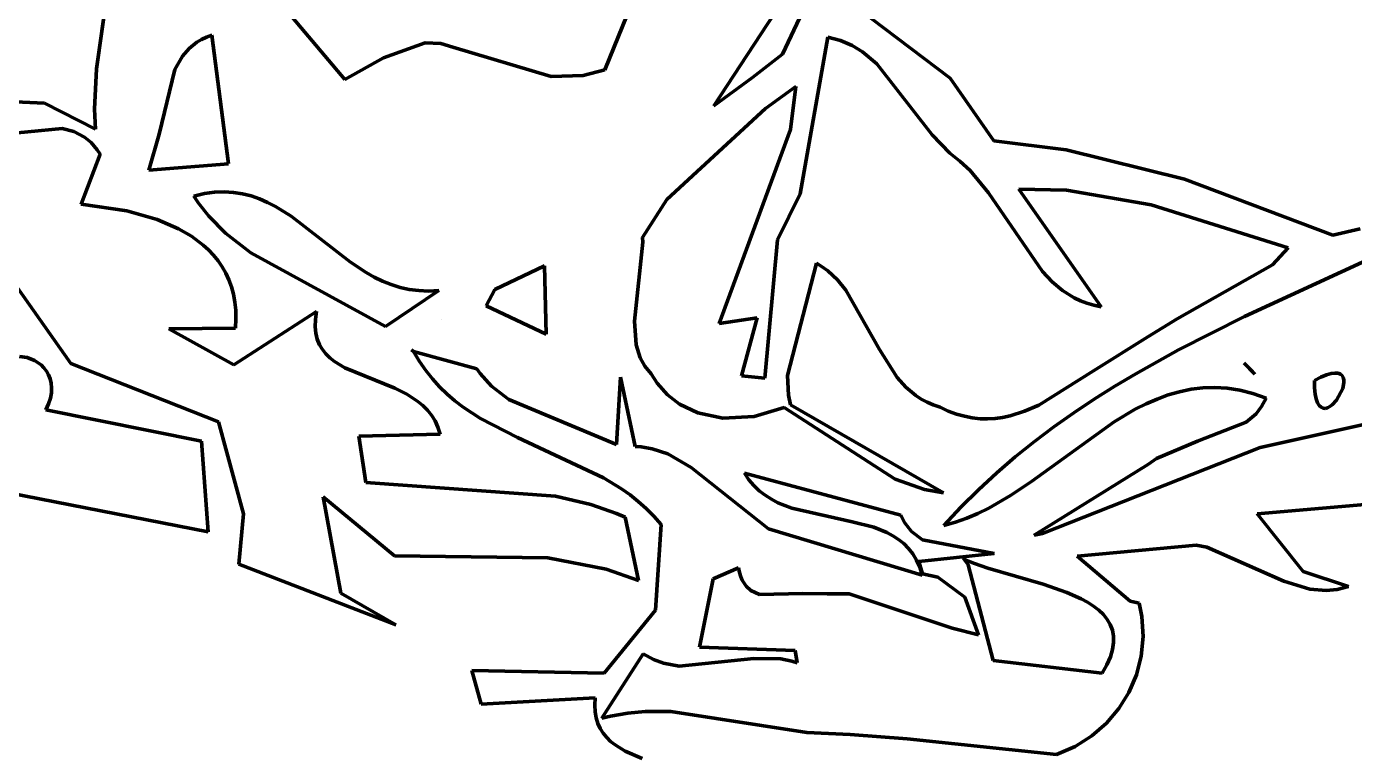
# Model space of a CAD drawing. Header units: millimetres. Extents: x 0 to 4.76, y 0 to 6.67.
# Drawn here: x 2.663 to 3.473, y 4.993 to 5.438 of the extents above; entities that cross this region are included whole.
import ezdxf

# ---------------------------------------------------------------- set-up
doc = ezdxf.new("R2010")
doc.units = ezdxf.units.MM
doc.layers.add('color#010101ff', color=7, linetype='CONTINUOUS', lineweight=100)
doc.layers.add('color#fefefeff', color=7, linetype='CONTINUOUS', lineweight=100)

msp = doc.modelspace()

# ---------------------------------------------------------------- linework, layer by layer
at = {"layer": 'color#010101ff'}
for p, q in [((2.7575, 5.5244), (2.85763, 5.40559)), ((2.70611, 5.4121), (2.71922, 5.50413)), ((3.01623, 5.4115), (3.03583, 5.45995)), ((3.13365, 5.46755), (3.08264, 5.38947)), ((3.12445, 5.42112), (3.14609, 5.46685)), ((3.17839, 5.44311), (3.22681, 5.40639)), ((2.76736, 5.4284), (2.76251, 5.42448)), ((2.77015, 5.43005), (2.76736, 5.4284)), ((2.7732, 5.43148), (2.77015, 5.43005)), ((2.77653, 5.43268), (2.7732, 5.43148)), ((2.78666, 5.35427), (2.77653, 5.43268)), ((2.88123, 5.41887), (2.90652, 5.42806)), ((2.90652, 5.42806), (2.91609, 5.42763)), ((2.91609, 5.42763), (2.92338, 5.42532)), ((3.1521, 5.43137), (3.13527, 5.3358)), ((3.15611, 5.4305), (3.1521, 5.43137)), ((3.15992, 5.42937), (3.15611, 5.4305)), ((3.16698, 5.42636), (3.15992, 5.42937)), ((2.75853, 5.41984), (2.75393, 5.41173)), ((2.76251, 5.42448), (2.75853, 5.41984)), ((2.92338, 5.42532), (2.98343, 5.40751)), ((3.10625, 5.40675), (3.12445, 5.42112)), ((3.1734, 5.42247), (3.16698, 5.42636)), ((3.18203, 5.41527), (3.1734, 5.42247)), ((2.70488, 5.38756), (2.70611, 5.4121)), ((2.75393, 5.41173), (2.7443, 5.37222)), ((2.85763, 5.40559), (2.88123, 5.41887)), ((3.00304, 5.40813), (3.01623, 5.4115)), ((3.21577, 5.37197), (3.18203, 5.41527)), ((2.98343, 5.40751), (3.00304, 5.40813)), ((3.08264, 5.38947), (3.10625, 5.40675)), ((3.22681, 5.40639), (3.25338, 5.36814)), ((3.13269, 5.40133), (3.11419, 5.3879)), ((3.12941, 5.37508), (3.13269, 5.40133)), ((2.63087, 5.3933), (2.67443, 5.39116)), ((2.67443, 5.39116), (2.70546, 5.37526)), ((2.70546, 5.37526), (2.70488, 5.38756)), ((3.11419, 5.3879), (3.05398, 5.33249)), ((2.68515, 5.3758), (2.63829, 5.37121)), ((2.69227, 5.37399), (2.68515, 5.3758)), ((2.69885, 5.37051), (2.69227, 5.37399)), ((2.70288, 5.3671), (2.69885, 5.37051)), ((2.7443, 5.37222), (2.7379, 5.35028)), ((3.08595, 5.25685), (3.12941, 5.37508)), ((3.22656, 5.36068), (3.21577, 5.37197)), ((2.70658, 5.36268), (2.70288, 5.3671)), ((2.70829, 5.36006), (2.70658, 5.36268)), ((3.25338, 5.36814), (3.29766, 5.36281)), ((3.29766, 5.36281), (3.3697, 5.34475)), ((2.69665, 5.32955), (2.70829, 5.36006)), ((3.23264, 5.35586), (3.22656, 5.36068)), ((3.23899, 5.35005), (3.23264, 5.35586)), ((2.7379, 5.35028), (2.78666, 5.35427)), ((3.25024, 5.33654), (3.23899, 5.35005)), ((3.29786, 5.33818), (3.26875, 5.33875)), ((3.26875, 5.33875), (3.31887, 5.26701)), ((3.34938, 5.3291), (3.29786, 5.33818)), ((3.3697, 5.34475), (3.46024, 5.31069)), ((2.77191, 5.33602), (2.76552, 5.33448)), ((2.76552, 5.33448), (2.76837, 5.33023)), ((2.76837, 5.33023), (2.77454, 5.32235)), ((2.77804, 5.33689), (2.77191, 5.33602)), ((2.78394, 5.33714), (2.77804, 5.33689)), ((2.78961, 5.33681), (2.78394, 5.33714)), ((2.79508, 5.33595), (2.78961, 5.33681)), ((2.80037, 5.3346), (2.79508, 5.33595)), ((2.8055, 5.33281), (2.80037, 5.3346)), ((2.81048, 5.33063), (2.8055, 5.33281)), ((2.81534, 5.32811), (2.81048, 5.33063)), ((3.05398, 5.33249), (3.03907, 5.30931)), ((3.13527, 5.3358), (3.12155, 5.30784)), ((3.28312, 5.28846), (3.25024, 5.33654)), ((3.55671, 5.33049), (3.40634, 5.26111)), ((2.72465, 5.32554), (2.69665, 5.32955)), ((2.74312, 5.32024), (2.72465, 5.32554)), ((2.77454, 5.32235), (2.78486, 5.31187)), ((2.82474, 5.32221), (2.81534, 5.32811)), ((2.8611, 5.29416), (2.82474, 5.32221)), ((3.43303, 5.30293), (3.34938, 5.3291)), ((2.75605, 5.31461), (2.74312, 5.32024)), ((2.76396, 5.31), (2.75605, 5.31461)), ((3.46024, 5.31069), (3.47702, 5.31454)), ((2.77114, 5.30463), (2.76396, 5.31)), ((2.78486, 5.31187), (2.80025, 5.29998)), ((3.03929, 5.30647), (3.03424, 5.25824)), ((3.03907, 5.30931), (3.03929, 5.30647)), ((3.12155, 5.30784), (3.11374, 5.22344)), ((2.77441, 5.30165), (2.77114, 5.30463)), ((2.77745, 5.29846), (2.77441, 5.30165)), ((2.78023, 5.29506), (2.77745, 5.29846)), ((2.80025, 5.29998), (2.88237, 5.25506)), ((3.42351, 5.29256), (3.43303, 5.30293)), ((2.78274, 5.29145), (2.78023, 5.29506)), ((2.78495, 5.28761), (2.78274, 5.29145)), ((2.87062, 5.2879), (2.8611, 5.29416)), ((2.97938, 5.29199), (2.94897, 5.27754)), ((2.9803, 5.2503), (2.97938, 5.29199)), ((3.12764, 5.22516), (3.14526, 5.29369)), ((3.14526, 5.29369), (3.14881, 5.29146)), ((3.14881, 5.29146), (3.15211, 5.28899)), ((3.36536, 5.25964), (3.42351, 5.29256)), ((2.65514, 5.2826), (2.69039, 5.2324)), ((2.78686, 5.28355), (2.78495, 5.28761)), ((2.78845, 5.27925), (2.78686, 5.28355)), ((2.87554, 5.28513), (2.87062, 5.2879)), ((2.88061, 5.28267), (2.87554, 5.28513)), ((2.88583, 5.28057), (2.88061, 5.28267)), ((3.15211, 5.28899), (3.15807, 5.28344)), ((3.15807, 5.28344), (3.16328, 5.27718)), ((3.28899, 5.28232), (3.28312, 5.28846)), ((3.29539, 5.27695), (3.28899, 5.28232)), ((2.78968, 5.27471), (2.78845, 5.27925)), ((2.79056, 5.26993), (2.78968, 5.27471)), ((2.88237, 5.25506), (2.91492, 5.27701)), ((2.89122, 5.27887), (2.88583, 5.28057)), ((2.89681, 5.27762), (2.89122, 5.27887)), ((2.90261, 5.27686), (2.89681, 5.27762)), ((2.90864, 5.27664), (2.90261, 5.27686)), ((2.91492, 5.27701), (2.90864, 5.27664)), ((2.94897, 5.27754), (2.94378, 5.26754)), ((3.16328, 5.27718), (3.18371, 5.24094)), ((3.30243, 5.27251), (3.29539, 5.27695)), ((2.79106, 5.26489), (2.79056, 5.26993)), ((2.94378, 5.26754), (2.9803, 5.2503)), ((3.30623, 5.27068), (3.30243, 5.27251)), ((3.31022, 5.26914), (3.30623, 5.27068)), ((3.31443, 5.26791), (3.31022, 5.26914)), ((3.31887, 5.26701), (3.31443, 5.26791)), ((2.84028, 5.26424), (2.78975, 5.23162)), ((2.79084, 5.25404), (2.79116, 5.2596)), ((2.79116, 5.2596), (2.79106, 5.26489)), ((2.83949, 5.25489), (2.8396, 5.25934)), ((2.8396, 5.25934), (2.84028, 5.26424)), ((2.91645, 5.25904), (2.91645, 5.25904)), ((3.03424, 5.25824), (3.03519, 5.24386)), ((3.10911, 5.26035), (3.08595, 5.25685)), ((3.09944, 5.22483), (3.10911, 5.26035)), ((3.34734, 5.24873), (3.36536, 5.25964)), ((3.40634, 5.26111), (3.36619, 5.24079)), ((2.7503, 5.25354), (2.79084, 5.25404)), ((2.78975, 5.23162), (2.7503, 5.25354)), ((2.83989, 5.25086), (2.83949, 5.25489)), ((2.84078, 5.24721), (2.83989, 5.25086)), ((2.84212, 5.24391), (2.84078, 5.24721)), ((2.84387, 5.24094), (2.84212, 5.24391)), ((2.84601, 5.23826), (2.84387, 5.24094)), ((3.03519, 5.24386), (3.03779, 5.23583)), ((3.18371, 5.24094), (3.19457, 5.22386)), ((3.31433, 5.22804), (3.34734, 5.24873)), ((2.66369, 5.23608), (2.65902, 5.23676)), ((2.6682, 5.23434), (2.66369, 5.23608)), ((2.67225, 5.23157), (2.6682, 5.23434)), ((2.84848, 5.23584), (2.84601, 5.23826)), ((2.85126, 5.23365), (2.84848, 5.23584)), ((2.8576, 5.22982), (2.85126, 5.23365)), ((2.89955, 5.23976), (2.89831, 5.2408)), ((2.89831, 5.2408), (2.89955, 5.23976)), ((2.93801, 5.22925), (2.89955, 5.23976)), ((2.89955, 5.23976), (2.90307, 5.23375)), ((2.90307, 5.23375), (2.90689, 5.22819)), ((3.03779, 5.23583), (3.04063, 5.23079)), ((3.36619, 5.24079), (3.34009, 5.22622)), ((2.67401, 5.22982), (2.67225, 5.23157)), ((2.67554, 5.22783), (2.67401, 5.22982)), ((2.67681, 5.22561), (2.67554, 5.22783)), ((2.67779, 5.22317), (2.67681, 5.22561)), ((2.69039, 5.2324), (2.78046, 5.19681)), ((2.88797, 5.21736), (2.8576, 5.22982)), ((2.90689, 5.22819), (2.91099, 5.22302)), ((2.94009, 5.22635), (2.93801, 5.22925)), ((2.947, 5.21867), (2.94009, 5.22635)), ((3.04063, 5.23079), (3.04449, 5.22606)), ((3.04449, 5.22606), (3.048, 5.22044)), ((3.11374, 5.22344), (3.09944, 5.22483)), ((3.12821, 5.2132), (3.12764, 5.22516)), ((3.28084, 5.20707), (3.31433, 5.22804)), ((3.34009, 5.22622), (3.32729, 5.21856)), ((3.40621, 5.23264), (3.41261, 5.22598)), ((3.40997, 5.22872), (3.40621, 5.23264)), ((3.41261, 5.22598), (3.40997, 5.22872)), ((3.45295, 5.22406), (3.45632, 5.22545)), ((3.45632, 5.22545), (3.45918, 5.22629)), ((3.45918, 5.22629), (3.46153, 5.22662)), ((3.46153, 5.22662), (3.46343, 5.22649)), ((3.46343, 5.22649), (3.46489, 5.22597)), ((3.46489, 5.22597), (3.46596, 5.22509)), ((3.46596, 5.22509), (3.46665, 5.22391)), ((2.67842, 5.22051), (2.67779, 5.22317)), ((2.67868, 5.21764), (2.67842, 5.22051)), ((2.67853, 5.21457), (2.67868, 5.21764)), ((2.89538, 5.2137), (2.88797, 5.21736)), ((2.91099, 5.22302), (2.91535, 5.21824)), ((2.91535, 5.21824), (2.91995, 5.21381)), ((2.95756, 5.21048), (2.947, 5.21867)), ((3.02565, 5.2242), (3.02326, 5.18297)), ((3.03465, 5.18186), (3.02565, 5.2242)), ((3.048, 5.22044), (3.05432, 5.2133)), ((3.19457, 5.22386), (3.19981, 5.21801)), ((3.19981, 5.21801), (3.2058, 5.21294)), ((3.32729, 5.21856), (3.31469, 5.21062)), ((3.36671, 5.21525), (3.37376, 5.21671)), ((3.37376, 5.21671), (3.38095, 5.21758)), ((3.38095, 5.21758), (3.38831, 5.2178)), ((3.38831, 5.2178), (3.39585, 5.21734)), ((3.39585, 5.21734), (3.40357, 5.21614)), ((3.41601, 5.18131), (3.61238, 5.22458)), ((3.44903, 5.22206), (3.45295, 5.22406)), ((3.44914, 5.21753), (3.44903, 5.22206)), ((3.44951, 5.2138), (3.44914, 5.21753)), ((3.46631, 5.21727), (3.46245, 5.20999)), ((3.46704, 5.22088), (3.46631, 5.21727)), ((3.46665, 5.22391), (3.467, 5.22249)), ((3.467, 5.22249), (3.46704, 5.22088)), ((2.67684, 5.20784), (2.67793, 5.2113)), ((2.67793, 5.2113), (2.67853, 5.21457)), ((2.90215, 5.20932), (2.89538, 5.2137)), ((2.90519, 5.20678), (2.90215, 5.20932)), ((2.91995, 5.21381), (2.92476, 5.20969)), ((2.92476, 5.20969), (2.92977, 5.20586)), ((3.02326, 5.18297), (2.95756, 5.21048)), ((3.05432, 5.2133), (3.06173, 5.20765)), ((3.12948, 5.20723), (3.12821, 5.2132)), ((3.2058, 5.21294), (3.20913, 5.21076)), ((3.20913, 5.21076), (3.2127, 5.20883)), ((3.2127, 5.20883), (3.21654, 5.20718)), ((3.31469, 5.21062), (3.3023, 5.20236)), ((3.34634, 5.20783), (3.35301, 5.21076)), ((3.35301, 5.21076), (3.3598, 5.21325)), ((3.3598, 5.21325), (3.36671, 5.21525)), ((3.40357, 5.21614), (3.4115, 5.21415)), ((3.4115, 5.21415), (3.41965, 5.21132)), ((3.41965, 5.21132), (3.4168, 5.20616)), ((3.45012, 5.2108), (3.44951, 5.2138)), ((3.45094, 5.20849), (3.45012, 5.2108)), ((3.45192, 5.20681), (3.45094, 5.20849)), ((3.46245, 5.20999), (3.4598, 5.20716)), ((2.67523, 5.2042), (2.67684, 5.20784)), ((2.7702, 5.18505), (2.67523, 5.2042)), ((2.90797, 5.20396), (2.90519, 5.20678)), ((2.91044, 5.20084), (2.90797, 5.20396)), ((2.91257, 5.19739), (2.91044, 5.20084)), ((2.92977, 5.20586), (2.94032, 5.19895)), ((3.06173, 5.20765), (3.0729, 5.20236)), ((3.0729, 5.20236), (3.08824, 5.19918)), ((3.10733, 5.20005), (3.12551, 5.20565)), ((3.12551, 5.20565), (3.19324, 5.16197)), ((3.22276, 5.15358), (3.12948, 5.20723)), ((3.21654, 5.20718), (3.22066, 5.20582)), ((3.22066, 5.20582), (3.22568, 5.20346)), ((3.22568, 5.20346), (3.23063, 5.2016)), ((3.23063, 5.2016), (3.2355, 5.20023)), ((3.25884, 5.19959), (3.26333, 5.20054)), ((3.26333, 5.20054), (3.27217, 5.20331)), ((3.27217, 5.20331), (3.28084, 5.20707)), ((3.3023, 5.20236), (3.29014, 5.19376)), ((3.32684, 5.19687), (3.33976, 5.2045)), ((3.33976, 5.2045), (3.34634, 5.20783)), ((3.41341, 5.20183), (3.40748, 5.19666)), ((3.4168, 5.20616), (3.41341, 5.20183)), ((3.45305, 5.20572), (3.45192, 5.20681)), ((3.4543, 5.20515), (3.45305, 5.20572)), ((3.45563, 5.20506), (3.4543, 5.20515)), ((3.45701, 5.2054), (3.45563, 5.20506)), ((3.45841, 5.20612), (3.45701, 5.2054)), ((3.4598, 5.20716), (3.45841, 5.20612)), ((2.78046, 5.19681), (2.79565, 5.14074)), ((2.91432, 5.19356), (2.91257, 5.19739)), ((2.91566, 5.18933), (2.91432, 5.19356)), ((2.94032, 5.19895), (2.96292, 5.18728)), ((3.08824, 5.19918), (3.10733, 5.20005)), ((3.2355, 5.20023), (3.2403, 5.1993)), ((3.2403, 5.1993), (3.24503, 5.19879)), ((3.24503, 5.19879), (3.24969, 5.19869)), ((3.24969, 5.19869), (3.2543, 5.19897)), ((3.2543, 5.19897), (3.25884, 5.19959)), ((3.27643, 5.16047), (3.32684, 5.19687)), ((3.29014, 5.19376), (3.27822, 5.1848)), ((3.40748, 5.19666), (3.37763, 5.18514)), ((2.77418, 5.12975), (2.7702, 5.18505)), ((2.86603, 5.18815), (2.91566, 5.18933)), ((2.87035, 5.15992), (2.86603, 5.18815)), ((2.96292, 5.18728), (3.01542, 5.16279)), ((3.27822, 5.1848), (3.26657, 5.17545)), ((3.37763, 5.18514), (3.35272, 5.1746)), ((3.03825, 5.18159), (3.03465, 5.18186)), ((3.0451, 5.18041), (3.03825, 5.18159)), ((3.05459, 5.17726), (3.0451, 5.18041)), ((3.06881, 5.16911), (3.05459, 5.17726)), ((3.2831, 5.12868), (3.41601, 5.18131)), ((3.11605, 5.13164), (3.06881, 5.16911)), ((3.26657, 5.17545), (3.2552, 5.16569)), ((3.34771, 5.17113), (3.27803, 5.12774)), ((3.35272, 5.1746), (3.34771, 5.17113)), ((2.60093, 5.16379), (2.77418, 5.12975)), ((2.98607, 5.15155), (2.87035, 5.15992)), ((3.01542, 5.16279), (3.02631, 5.15604)), ((3.19664, 5.13989), (3.10128, 5.16555)), ((3.10128, 5.16555), (3.10403, 5.16153)), ((3.10403, 5.16153), (3.10709, 5.15797)), ((3.19324, 5.16197), (3.21117, 5.15556)), ((3.2552, 5.16569), (3.24414, 5.15549)), ((3.26361, 5.15188), (3.27643, 5.16047)), ((3.02631, 5.15604), (3.03154, 5.15231)), ((3.03154, 5.15231), (3.03658, 5.1483)), ((3.10709, 5.15797), (3.11041, 5.15483)), ((3.11041, 5.15483), (3.11399, 5.15207)), ((3.11399, 5.15207), (3.11779, 5.14967)), ((3.21117, 5.15556), (3.22276, 5.15358)), ((3.24414, 5.15549), (3.23338, 5.14482)), ((3.2505, 5.14429), (3.26361, 5.15188)), ((2.85519, 5.09239), (2.84429, 5.15111)), ((2.84429, 5.15111), (2.88795, 5.11519)), ((3.00756, 5.14655), (2.98607, 5.15155)), ((3.02337, 5.14096), (3.00756, 5.14655)), ((3.03658, 5.1483), (3.04143, 5.14398)), ((3.04143, 5.14398), (3.04607, 5.13932)), ((3.11779, 5.14967), (3.12179, 5.14757)), ((3.12179, 5.14757), (3.13028, 5.14418)), ((3.13028, 5.14418), (3.16706, 5.13599)), ((3.23338, 5.14482), (3.22297, 5.13366)), ((3.2438, 5.14099), (3.2505, 5.14429)), ((3.51131, 5.14928), (3.41412, 5.14085)), ((2.79565, 5.14074), (2.79282, 5.1101)), ((3.02858, 5.13869), (3.02337, 5.14096)), ((3.03675, 5.10008), (3.02858, 5.13869)), ((3.04607, 5.13932), (3.05047, 5.1343)), ((3.16706, 5.13599), (3.18019, 5.13256)), ((3.19896, 5.13541), (3.19664, 5.13989)), ((3.22297, 5.13366), (3.23005, 5.13563)), ((3.23005, 5.13563), (3.23699, 5.13809)), ((3.23699, 5.13809), (3.2438, 5.14099)), ((3.41412, 5.14085), (3.4421, 5.10555)), ((3.05047, 5.1343), (3.04701, 5.08198)), ((3.20977, 5.10347), (3.11605, 5.13164)), ((3.18019, 5.13256), (3.1882, 5.1294)), ((3.1882, 5.1294), (3.1919, 5.12745)), ((3.2032, 5.13003), (3.19896, 5.13541)), ((3.21002, 5.12495), (3.2032, 5.13003)), ((3.27803, 5.12774), (3.2831, 5.12868)), ((3.1919, 5.12745), (3.19536, 5.12519)), ((3.19536, 5.12519), (3.19856, 5.12261)), ((3.19856, 5.12261), (3.20148, 5.11966)), ((3.20148, 5.11966), (3.20408, 5.11631)), ((3.25359, 5.11665), (3.21002, 5.12495)), ((3.37679, 5.12162), (3.30428, 5.11498)), ((3.38343, 5.12043), (3.37679, 5.12162)), ((3.43041, 5.09979), (3.38343, 5.12043)), ((2.88795, 5.11519), (2.98137, 5.11395)), ((2.98137, 5.11395), (3.0169, 5.10709)), ((3.20408, 5.11631), (3.20635, 5.11252)), ((3.20635, 5.11252), (3.20826, 5.10825)), ((3.20762, 5.11161), (3.25359, 5.11665)), ((3.21004, 5.1041), (3.20762, 5.11161)), ((3.23489, 5.11351), (3.23774, 5.10962)), ((3.23808, 5.11192), (3.23489, 5.11351)), ((3.24164, 5.11041), (3.23808, 5.11192)), ((3.30428, 5.11498), (3.33659, 5.08757)), ((2.79282, 5.1101), (2.88872, 5.07309)), ((3.0169, 5.10709), (3.03675, 5.10008)), ((3.08218, 5.10121), (3.09762, 5.10776)), ((3.09762, 5.10776), (3.09824, 5.10494)), ((3.09824, 5.10494), (3.09903, 5.10244)), ((3.20826, 5.10825), (3.20977, 5.10347)), ((3.21929, 5.10217), (3.21004, 5.1041)), ((3.23774, 5.10962), (3.25311, 5.05133)), ((3.24974, 5.10756), (3.24164, 5.11041)), ((3.28353, 5.09785), (3.24974, 5.10756)), ((3.4421, 5.10555), (3.46985, 5.09642)), ((3.07383, 5.05949), (3.08218, 5.10121)), ((3.09903, 5.10244), (3.09998, 5.10024)), ((3.09998, 5.10024), (3.10234, 5.09664)), ((3.10234, 5.09664), (3.10524, 5.09403)), ((3.23574, 5.08996), (3.21929, 5.10217)), ((3.29794, 5.09289), (3.28353, 5.09785)), ((3.44624, 5.09488), (3.43041, 5.09979)), ((3.46985, 5.09642), (3.46287, 5.09468)), ((2.88872, 5.07309), (2.85519, 5.09239)), ((3.10524, 5.09403), (3.11046, 5.09166)), ((3.11046, 5.09166), (3.13685, 5.09226)), ((3.13685, 5.09226), (3.15179, 5.09195)), ((3.15179, 5.09195), (3.16521, 5.09191)), ((3.16521, 5.09191), (3.228, 5.07107)), ((3.24411, 5.06704), (3.23574, 5.08996)), ((3.30665, 5.08901), (3.29794, 5.09289)), ((3.31059, 5.08685), (3.30665, 5.08901)), ((3.33659, 5.08757), (3.34213, 5.08636)), ((3.45609, 5.09405), (3.44624, 5.09488)), ((3.46287, 5.09468), (3.45609, 5.09405)), ((3.04701, 5.08198), (3.01566, 5.04365)), ((3.31421, 5.08453), (3.31059, 5.08685)), ((3.31745, 5.08202), (3.31421, 5.08453)), ((3.32027, 5.07932), (3.31745, 5.08202)), ((3.32263, 5.0764), (3.32027, 5.07932)), ((3.34213, 5.08636), (3.34374, 5.07812)), ((3.228, 5.07107), (3.24411, 5.06704)), ((3.32448, 5.07326), (3.32263, 5.0764)), ((3.32578, 5.06987), (3.32448, 5.07326)), ((3.34374, 5.07812), (3.3445, 5.06592)), ((3.32649, 5.06622), (3.32578, 5.06987)), ((3.32655, 5.0623), (3.32649, 5.06622)), ((3.3445, 5.06592), (3.34338, 5.05404)), ((3.01431, 5.01607), (3.0396, 5.05545)), ((3.0396, 5.05545), (3.04576, 5.05199)), ((3.13219, 5.05749), (3.07383, 5.05949)), ((3.13346, 5.04999), (3.13219, 5.05749)), ((3.32458, 5.05357), (3.32593, 5.05809)), ((3.32593, 5.05809), (3.32655, 5.0623)), ((3.04576, 5.05199), (3.052, 5.04965)), ((3.052, 5.04965), (3.06147, 5.0479)), ((3.06147, 5.0479), (3.10702, 5.05249)), ((3.10702, 5.05249), (3.12355, 5.05231)), ((3.12355, 5.05231), (3.13016, 5.05099)), ((3.13016, 5.05099), (3.13346, 5.04999)), ((3.25311, 5.05133), (3.31951, 5.04357)), ((3.31951, 5.04357), (3.32245, 5.04874)), ((3.32245, 5.04874), (3.32458, 5.05357)), ((3.34338, 5.05404), (3.34048, 5.04265)), ((3.01566, 5.04365), (2.93505, 5.0452)), ((2.93505, 5.0452), (2.94075, 5.02465)), ((3.34048, 5.04265), (3.3359, 5.03192)), ((3.3359, 5.03192), (3.32976, 5.02203)), ((2.94075, 5.02465), (3.01028, 5.02853)), ((3.01028, 5.02853), (3.01005, 5.02412)), ((3.01005, 5.02412), (3.01027, 5.02006)), ((3.01027, 5.02006), (3.01093, 5.01633)), ((3.01093, 5.01633), (3.01198, 5.01292)), ((3.01962, 5.0174), (3.01431, 5.01607)), ((3.03019, 5.01929), (3.01962, 5.0174)), ((3.0407, 5.02023), (3.03019, 5.01929)), ((3.05637, 5.02018), (3.0407, 5.02023)), ((3.13949, 5.00748), (3.05637, 5.02018)), ((3.32976, 5.02203), (3.32217, 5.01313)), ((3.01198, 5.01292), (3.01341, 5.00981)), ((3.01341, 5.00981), (3.01519, 5.00696)), ((3.01519, 5.00696), (3.0173, 5.00437)), ((3.16583, 5.00611), (3.13949, 5.00748)), ((3.20067, 5.0035), (3.16583, 5.00611)), ((3.32217, 5.01313), (3.31321, 5.00539)), ((3.0173, 5.00437), (3.0197, 5.00201)), ((3.0197, 5.00201), (3.02238, 4.99987)), ((3.02238, 4.99987), (3.02847, 4.99613)), ((3.29168, 4.99407), (3.20067, 5.0035)), ((3.30301, 4.99898), (3.29168, 4.99407)), ((3.31321, 5.00539), (3.30301, 4.99898)), ((3.02847, 4.99613), (3.03901, 4.99161))]:
    msp.add_line(p, q, dxfattribs=at)
at = {"layer": 'color#fefefeff'}
for p, q in [((2.85763, 5.40559), (2.7575, 5.5244)), ((2.71922, 5.50413), (2.70611, 5.4121)), ((3.03583, 5.45995), (3.01623, 5.4115)), ((3.08264, 5.38947), (3.13365, 5.46755)), ((3.14609, 5.46685), (3.12445, 5.42112)), ((3.22681, 5.40639), (3.17839, 5.44311)), ((2.76251, 5.42448), (2.76736, 5.4284)), ((2.76736, 5.4284), (2.77015, 5.43005)), ((2.77015, 5.43005), (2.7732, 5.43148)), ((2.7732, 5.43148), (2.77653, 5.43268)), ((2.77653, 5.43268), (2.78666, 5.35427)), ((2.90652, 5.42806), (2.88123, 5.41887)), ((2.91609, 5.42763), (2.90652, 5.42806)), ((2.92338, 5.42532), (2.91609, 5.42763)), ((3.13527, 5.3358), (3.1521, 5.43137)), ((3.1521, 5.43137), (3.15611, 5.4305)), ((3.15611, 5.4305), (3.15992, 5.42937)), ((3.15992, 5.42937), (3.16698, 5.42636)), ((2.75393, 5.41173), (2.75853, 5.41984)), ((2.75853, 5.41984), (2.76251, 5.42448)), ((2.98343, 5.40751), (2.92338, 5.42532)), ((3.12445, 5.42112), (3.10625, 5.40675)), ((3.16698, 5.42636), (3.1734, 5.42247)), ((3.1734, 5.42247), (3.18203, 5.41527)), ((2.70611, 5.4121), (2.70488, 5.38756)), ((2.7443, 5.37222), (2.75393, 5.41173)), ((2.88123, 5.41887), (2.85763, 5.40559)), ((3.01623, 5.4115), (3.00304, 5.40813)), ((3.18203, 5.41527), (3.21577, 5.37197)), ((3.00304, 5.40813), (2.98343, 5.40751)), ((3.10625, 5.40675), (3.08264, 5.38947)), ((3.25338, 5.36814), (3.22681, 5.40639)), ((3.11419, 5.3879), (3.13269, 5.40133)), ((3.13269, 5.40133), (3.12941, 5.37508)), ((2.67443, 5.39116), (2.63087, 5.3933)), ((2.70546, 5.37526), (2.67443, 5.39116)), ((2.70488, 5.38756), (2.70546, 5.37526)), ((3.05398, 5.33249), (3.11419, 5.3879)), ((2.63829, 5.37121), (2.68515, 5.3758)), ((2.68515, 5.3758), (2.69227, 5.37399)), ((2.69227, 5.37399), (2.69885, 5.37051)), ((2.69885, 5.37051), (2.70288, 5.3671)), ((2.7379, 5.35028), (2.7443, 5.37222)), ((3.12941, 5.37508), (3.08595, 5.25685)), ((3.21577, 5.37197), (3.22656, 5.36068)), ((2.70288, 5.3671), (2.70658, 5.36268)), ((2.70658, 5.36268), (2.70829, 5.36006)), ((3.29766, 5.36281), (3.25338, 5.36814)), ((3.3697, 5.34475), (3.29766, 5.36281)), ((2.70829, 5.36006), (2.69665, 5.32955)), ((3.22656, 5.36068), (3.23264, 5.35586)), ((3.23264, 5.35586), (3.23899, 5.35005)), ((2.78666, 5.35427), (2.7379, 5.35028)), ((3.23899, 5.35005), (3.25024, 5.33654)), ((3.31887, 5.26701), (3.26875, 5.33875)), ((3.26875, 5.33875), (3.29786, 5.33818)), ((3.29786, 5.33818), (3.34938, 5.3291)), ((3.46024, 5.31069), (3.3697, 5.34475)), ((2.76552, 5.33448), (2.77191, 5.33602)), ((2.76837, 5.33023), (2.76552, 5.33448)), ((2.77454, 5.32235), (2.76837, 5.33023)), ((2.77191, 5.33602), (2.77804, 5.33689)), ((2.77804, 5.33689), (2.78394, 5.33714)), ((2.78394, 5.33714), (2.78961, 5.33681)), ((2.78961, 5.33681), (2.79508, 5.33595)), ((2.79508, 5.33595), (2.80037, 5.3346)), ((2.80037, 5.3346), (2.8055, 5.33281)), ((2.8055, 5.33281), (2.81048, 5.33063)), ((2.81048, 5.33063), (2.81534, 5.32811)), ((3.03907, 5.30931), (3.05398, 5.33249)), ((3.12155, 5.30784), (3.13527, 5.3358)), ((3.25024, 5.33654), (3.28312, 5.28846)), ((3.40634, 5.26111), (3.55671, 5.33049)), ((2.69665, 5.32955), (2.72465, 5.32554)), ((2.72465, 5.32554), (2.74312, 5.32024)), ((2.78486, 5.31187), (2.77454, 5.32235)), ((2.81534, 5.32811), (2.82474, 5.32221)), ((2.82474, 5.32221), (2.8611, 5.29416)), ((3.34938, 5.3291), (3.43303, 5.30293)), ((2.74312, 5.32024), (2.75605, 5.31461)), ((2.75605, 5.31461), (2.76396, 5.31)), ((3.47702, 5.31454), (3.46024, 5.31069)), ((2.76396, 5.31), (2.77114, 5.30463)), ((2.80025, 5.29998), (2.78486, 5.31187)), ((3.03424, 5.25824), (3.03929, 5.30647)), ((3.03929, 5.30647), (3.03907, 5.30931)), ((3.11374, 5.22344), (3.12155, 5.30784)), ((2.77114, 5.30463), (2.77441, 5.30165)), ((2.77441, 5.30165), (2.77745, 5.29846)), ((2.77745, 5.29846), (2.78023, 5.29506)), ((2.88237, 5.25506), (2.80025, 5.29998)), ((3.43303, 5.30293), (3.42351, 5.29256)), ((2.78023, 5.29506), (2.78274, 5.29145)), ((2.78274, 5.29145), (2.78495, 5.28761)), ((2.8611, 5.29416), (2.87062, 5.2879)), ((2.94897, 5.27754), (2.97938, 5.29199)), ((2.97938, 5.29199), (2.9803, 5.2503)), ((3.14526, 5.29369), (3.12764, 5.22516)), ((3.14881, 5.29146), (3.14526, 5.29369)), ((3.15211, 5.28899), (3.14881, 5.29146)), ((3.42351, 5.29256), (3.36536, 5.25964)), ((2.69039, 5.2324), (2.65514, 5.2826)), ((2.78495, 5.28761), (2.78686, 5.28355)), ((2.78686, 5.28355), (2.78845, 5.27925)), ((2.87062, 5.2879), (2.87554, 5.28513)), ((2.87554, 5.28513), (2.88061, 5.28267)), ((2.88061, 5.28267), (2.88583, 5.28057)), ((3.15807, 5.28344), (3.15211, 5.28899)), ((3.16328, 5.27718), (3.15807, 5.28344)), ((3.28312, 5.28846), (3.28899, 5.28232)), ((3.28899, 5.28232), (3.29539, 5.27695)), ((2.78845, 5.27925), (2.78968, 5.27471)), ((2.78968, 5.27471), (2.79056, 5.26993)), ((2.91492, 5.27701), (2.88237, 5.25506)), ((2.88583, 5.28057), (2.89122, 5.27887)), ((2.89122, 5.27887), (2.89681, 5.27762)), ((2.89681, 5.27762), (2.90261, 5.27686)), ((2.90261, 5.27686), (2.90864, 5.27664)), ((2.90864, 5.27664), (2.91492, 5.27701)), ((2.94378, 5.26754), (2.94897, 5.27754)), ((3.18371, 5.24094), (3.16328, 5.27718)), ((3.29539, 5.27695), (3.30243, 5.27251)), ((2.79056, 5.26993), (2.79106, 5.26489)), ((2.9803, 5.2503), (2.94378, 5.26754)), ((3.30243, 5.27251), (3.30623, 5.27068)), ((3.30623, 5.27068), (3.31022, 5.26914)), ((3.31022, 5.26914), (3.31443, 5.26791)), ((3.31443, 5.26791), (3.31887, 5.26701)), ((2.78975, 5.23162), (2.84028, 5.26424)), ((2.79116, 5.2596), (2.79084, 5.25404)), ((2.79106, 5.26489), (2.79116, 5.2596)), ((2.8396, 5.25934), (2.83949, 5.25489)), ((2.84028, 5.26424), (2.8396, 5.25934)), ((2.91645, 5.25904), (2.91645, 5.25904)), ((3.03519, 5.24386), (3.03424, 5.25824)), ((3.08595, 5.25685), (3.10911, 5.26035)), ((3.10911, 5.26035), (3.09944, 5.22483)), ((3.36536, 5.25964), (3.34734, 5.24873)), ((3.36619, 5.24079), (3.40634, 5.26111)), ((2.79084, 5.25404), (2.7503, 5.25354)), ((2.7503, 5.25354), (2.78975, 5.23162)), ((2.83949, 5.25489), (2.83989, 5.25086)), ((2.83989, 5.25086), (2.84078, 5.24721)), ((2.84078, 5.24721), (2.84212, 5.24391)), ((2.84212, 5.24391), (2.84387, 5.24094)), ((2.84387, 5.24094), (2.84601, 5.23826)), ((3.03779, 5.23583), (3.03519, 5.24386)), ((3.19457, 5.22386), (3.18371, 5.24094)), ((3.34734, 5.24873), (3.31433, 5.22804)), ((2.65902, 5.23676), (2.66369, 5.23608)), ((2.66369, 5.23608), (2.6682, 5.23434)), ((2.6682, 5.23434), (2.67225, 5.23157)), ((2.84601, 5.23826), (2.84848, 5.23584)), ((2.84848, 5.23584), (2.85126, 5.23365)), ((2.85126, 5.23365), (2.8576, 5.22982)), ((2.89955, 5.23976), (2.89831, 5.2408)), ((2.89831, 5.2408), (2.89955, 5.23976)), ((2.90307, 5.23375), (2.89955, 5.23976)), ((2.89955, 5.23976), (2.93801, 5.22925)), ((2.90689, 5.22819), (2.90307, 5.23375)), ((3.04063, 5.23079), (3.03779, 5.23583)), ((3.34009, 5.22622), (3.36619, 5.24079)), ((2.67225, 5.23157), (2.67401, 5.22982)), ((2.67401, 5.22982), (2.67554, 5.22783)), ((2.67554, 5.22783), (2.67681, 5.22561)), ((2.67681, 5.22561), (2.67779, 5.22317)), ((2.78046, 5.19681), (2.69039, 5.2324)), ((2.8576, 5.22982), (2.88797, 5.21736)), ((2.91099, 5.22302), (2.90689, 5.22819)), ((2.93801, 5.22925), (2.94009, 5.22635)), ((2.94009, 5.22635), (2.947, 5.21867)), ((3.04449, 5.22606), (3.04063, 5.23079)), ((3.048, 5.22044), (3.04449, 5.22606)), ((3.09944, 5.22483), (3.11374, 5.22344)), ((3.12764, 5.22516), (3.12821, 5.2132)), ((3.31433, 5.22804), (3.28084, 5.20707)), ((3.32729, 5.21856), (3.34009, 5.22622)), ((3.40621, 5.23264), (3.40997, 5.22872)), ((3.41261, 5.22598), (3.40621, 5.23264)), ((3.40997, 5.22872), (3.41261, 5.22598)), ((3.45632, 5.22545), (3.45295, 5.22406)), ((3.45918, 5.22629), (3.45632, 5.22545)), ((3.46153, 5.22662), (3.45918, 5.22629)), ((3.46343, 5.22649), (3.46153, 5.22662)), ((3.46489, 5.22597), (3.46343, 5.22649)), ((3.46596, 5.22509), (3.46489, 5.22597)), ((3.46665, 5.22391), (3.46596, 5.22509)), ((2.67779, 5.22317), (2.67842, 5.22051)), ((2.67842, 5.22051), (2.67868, 5.21764)), ((2.67868, 5.21764), (2.67853, 5.21457)), ((2.88797, 5.21736), (2.89538, 5.2137)), ((2.91535, 5.21824), (2.91099, 5.22302)), ((2.91995, 5.21381), (2.91535, 5.21824)), ((2.947, 5.21867), (2.95756, 5.21048)), ((3.02326, 5.18297), (3.02565, 5.2242)), ((3.02565, 5.2242), (3.03465, 5.18186)), ((3.05432, 5.2133), (3.048, 5.22044)), ((3.19981, 5.21801), (3.19457, 5.22386)), ((3.2058, 5.21294), (3.19981, 5.21801)), ((3.31469, 5.21062), (3.32729, 5.21856)), ((3.37376, 5.21671), (3.36671, 5.21525)), ((3.38095, 5.21758), (3.37376, 5.21671)), ((3.38831, 5.2178), (3.38095, 5.21758)), ((3.39585, 5.21734), (3.38831, 5.2178)), ((3.40357, 5.21614), (3.39585, 5.21734)), ((3.61238, 5.22458), (3.41601, 5.18131)), ((3.45295, 5.22406), (3.44903, 5.22206)), ((3.44903, 5.22206), (3.44914, 5.21753)), ((3.44914, 5.21753), (3.44951, 5.2138)), ((3.46245, 5.20999), (3.46631, 5.21727)), ((3.46631, 5.21727), (3.46704, 5.22088)), ((3.467, 5.22249), (3.46665, 5.22391)), ((3.46704, 5.22088), (3.467, 5.22249)), ((2.67793, 5.2113), (2.67684, 5.20784)), ((2.67853, 5.21457), (2.67793, 5.2113)), ((2.89538, 5.2137), (2.90215, 5.20932)), ((2.90215, 5.20932), (2.90519, 5.20678)), ((2.92476, 5.20969), (2.91995, 5.21381)), ((2.92977, 5.20586), (2.92476, 5.20969)), ((2.95756, 5.21048), (3.02326, 5.18297)), ((3.06173, 5.20765), (3.05432, 5.2133)), ((3.12821, 5.2132), (3.12948, 5.20723)), ((3.20913, 5.21076), (3.2058, 5.21294)), ((3.2127, 5.20883), (3.20913, 5.21076)), ((3.21654, 5.20718), (3.2127, 5.20883)), ((3.3023, 5.20236), (3.31469, 5.21062)), ((3.35301, 5.21076), (3.34634, 5.20783)), ((3.3598, 5.21325), (3.35301, 5.21076)), ((3.36671, 5.21525), (3.3598, 5.21325)), ((3.4115, 5.21415), (3.40357, 5.21614)), ((3.41965, 5.21132), (3.4115, 5.21415)), ((3.4168, 5.20616), (3.41965, 5.21132)), ((3.44951, 5.2138), (3.45012, 5.2108)), ((3.45012, 5.2108), (3.45094, 5.20849)), ((3.45094, 5.20849), (3.45192, 5.20681)), ((3.4598, 5.20716), (3.46245, 5.20999)), ((2.67684, 5.20784), (2.67523, 5.2042)), ((2.67523, 5.2042), (2.7702, 5.18505)), ((2.90519, 5.20678), (2.90797, 5.20396)), ((2.90797, 5.20396), (2.91044, 5.20084)), ((2.91044, 5.20084), (2.91257, 5.19739)), ((2.94032, 5.19895), (2.92977, 5.20586)), ((3.0729, 5.20236), (3.06173, 5.20765)), ((3.08824, 5.19918), (3.0729, 5.20236)), ((3.12551, 5.20565), (3.10733, 5.20005)), ((3.19324, 5.16197), (3.12551, 5.20565)), ((3.12948, 5.20723), (3.22276, 5.15358)), ((3.22066, 5.20582), (3.21654, 5.20718)), ((3.22568, 5.20346), (3.22066, 5.20582)), ((3.23063, 5.2016), (3.22568, 5.20346)), ((3.2355, 5.20023), (3.23063, 5.2016)), ((3.26333, 5.20054), (3.25884, 5.19959)), ((3.27217, 5.20331), (3.26333, 5.20054)), ((3.28084, 5.20707), (3.27217, 5.20331)), ((3.29014, 5.19376), (3.3023, 5.20236)), ((3.33976, 5.2045), (3.32684, 5.19687)), ((3.34634, 5.20783), (3.33976, 5.2045)), ((3.40748, 5.19666), (3.41341, 5.20183)), ((3.41341, 5.20183), (3.4168, 5.20616)), ((3.45192, 5.20681), (3.45305, 5.20572)), ((3.45305, 5.20572), (3.4543, 5.20515)), ((3.4543, 5.20515), (3.45563, 5.20506)), ((3.45563, 5.20506), (3.45701, 5.2054)), ((3.45701, 5.2054), (3.45841, 5.20612)), ((3.45841, 5.20612), (3.4598, 5.20716)), ((2.79565, 5.14074), (2.78046, 5.19681)), ((2.91257, 5.19739), (2.91432, 5.19356)), ((2.91432, 5.19356), (2.91566, 5.18933)), ((2.96292, 5.18728), (2.94032, 5.19895)), ((3.10733, 5.20005), (3.08824, 5.19918)), ((3.2403, 5.1993), (3.2355, 5.20023)), ((3.24503, 5.19879), (3.2403, 5.1993)), ((3.24969, 5.19869), (3.24503, 5.19879)), ((3.2543, 5.19897), (3.24969, 5.19869)), ((3.25884, 5.19959), (3.2543, 5.19897)), ((3.32684, 5.19687), (3.27643, 5.16047)), ((3.27822, 5.1848), (3.29014, 5.19376)), ((3.37763, 5.18514), (3.40748, 5.19666)), ((2.7702, 5.18505), (2.77418, 5.12975)), ((2.91566, 5.18933), (2.86603, 5.18815)), ((2.86603, 5.18815), (2.87035, 5.15992)), ((3.01542, 5.16279), (2.96292, 5.18728)), ((3.26657, 5.17545), (3.27822, 5.1848)), ((3.35272, 5.1746), (3.37763, 5.18514)), ((3.03465, 5.18186), (3.03825, 5.18159)), ((3.03825, 5.18159), (3.0451, 5.18041)), ((3.0451, 5.18041), (3.05459, 5.17726)), ((3.05459, 5.17726), (3.06881, 5.16911)), ((3.41601, 5.18131), (3.2831, 5.12868)), ((3.06881, 5.16911), (3.11605, 5.13164)), ((3.2552, 5.16569), (3.26657, 5.17545)), ((3.27803, 5.12774), (3.34771, 5.17113)), ((3.34771, 5.17113), (3.35272, 5.1746)), ((2.77418, 5.12975), (2.60093, 5.16379)), ((2.87035, 5.15992), (2.98607, 5.15155)), ((3.02631, 5.15604), (3.01542, 5.16279)), ((3.10403, 5.16153), (3.10128, 5.16555)), ((3.10128, 5.16555), (3.19664, 5.13989)), ((3.10709, 5.15797), (3.10403, 5.16153)), ((3.21117, 5.15556), (3.19324, 5.16197)), ((3.24414, 5.15549), (3.2552, 5.16569)), ((3.27643, 5.16047), (3.26361, 5.15188)), ((3.03154, 5.15231), (3.02631, 5.15604)), ((3.03658, 5.1483), (3.03154, 5.15231)), ((3.11041, 5.15483), (3.10709, 5.15797)), ((3.11399, 5.15207), (3.11041, 5.15483)), ((3.11779, 5.14967), (3.11399, 5.15207)), ((3.22276, 5.15358), (3.21117, 5.15556)), ((3.23338, 5.14482), (3.24414, 5.15549)), ((3.26361, 5.15188), (3.2505, 5.14429)), ((2.88795, 5.11519), (2.84429, 5.15111)), ((2.84429, 5.15111), (2.85519, 5.09239)), ((2.98607, 5.15155), (3.00756, 5.14655)), ((3.00756, 5.14655), (3.02337, 5.14096)), ((3.04143, 5.14398), (3.03658, 5.1483)), ((3.04607, 5.13932), (3.04143, 5.14398)), ((3.12179, 5.14757), (3.11779, 5.14967)), ((3.13028, 5.14418), (3.12179, 5.14757)), ((3.16706, 5.13599), (3.13028, 5.14418)), ((3.22297, 5.13366), (3.23338, 5.14482)), ((3.2505, 5.14429), (3.2438, 5.14099)), ((3.41412, 5.14085), (3.51131, 5.14928)), ((2.79282, 5.1101), (2.79565, 5.14074)), ((3.02337, 5.14096), (3.02858, 5.13869)), ((3.02858, 5.13869), (3.03675, 5.10008)), ((3.05047, 5.1343), (3.04607, 5.13932)), ((3.18019, 5.13256), (3.16706, 5.13599)), ((3.19664, 5.13989), (3.19896, 5.13541)), ((3.23005, 5.13563), (3.22297, 5.13366)), ((3.23699, 5.13809), (3.23005, 5.13563)), ((3.2438, 5.14099), (3.23699, 5.13809)), ((3.4421, 5.10555), (3.41412, 5.14085)), ((3.04701, 5.08198), (3.05047, 5.1343)), ((3.11605, 5.13164), (3.20977, 5.10347)), ((3.1882, 5.1294), (3.18019, 5.13256)), ((3.1919, 5.12745), (3.1882, 5.1294)), ((3.19896, 5.13541), (3.2032, 5.13003)), ((3.2032, 5.13003), (3.21002, 5.12495)), ((3.2831, 5.12868), (3.27803, 5.12774)), ((3.19536, 5.12519), (3.1919, 5.12745)), ((3.19856, 5.12261), (3.19536, 5.12519)), ((3.20148, 5.11966), (3.19856, 5.12261)), ((3.20408, 5.11631), (3.20148, 5.11966)), ((3.21002, 5.12495), (3.25359, 5.11665)), ((3.30428, 5.11498), (3.37679, 5.12162)), ((3.37679, 5.12162), (3.38343, 5.12043)), ((3.38343, 5.12043), (3.43041, 5.09979)), ((2.98137, 5.11395), (2.88795, 5.11519)), ((3.0169, 5.10709), (2.98137, 5.11395)), ((3.20635, 5.11252), (3.20408, 5.11631)), ((3.20826, 5.10825), (3.20635, 5.11252)), ((3.25359, 5.11665), (3.20762, 5.11161)), ((3.20762, 5.11161), (3.21004, 5.1041)), ((3.23489, 5.11351), (3.23808, 5.11192)), ((3.23774, 5.10962), (3.23489, 5.11351)), ((3.23808, 5.11192), (3.24164, 5.11041)), ((3.33659, 5.08757), (3.30428, 5.11498)), ((2.88872, 5.07309), (2.79282, 5.1101)), ((3.03675, 5.10008), (3.0169, 5.10709)), ((3.09762, 5.10776), (3.08218, 5.10121)), ((3.09824, 5.10494), (3.09762, 5.10776)), ((3.09903, 5.10244), (3.09824, 5.10494)), ((3.20977, 5.10347), (3.20826, 5.10825)), ((3.21004, 5.1041), (3.21929, 5.10217)), ((3.25311, 5.05133), (3.23774, 5.10962)), ((3.24164, 5.11041), (3.24974, 5.10756)), ((3.24974, 5.10756), (3.28353, 5.09785)), ((3.46985, 5.09642), (3.4421, 5.10555)), ((3.08218, 5.10121), (3.07383, 5.05949)), ((3.09998, 5.10024), (3.09903, 5.10244)), ((3.10234, 5.09664), (3.09998, 5.10024)), ((3.10524, 5.09403), (3.10234, 5.09664)), ((3.21929, 5.10217), (3.23574, 5.08996)), ((3.28353, 5.09785), (3.29794, 5.09289)), ((3.43041, 5.09979), (3.44624, 5.09488)), ((3.46287, 5.09468), (3.46985, 5.09642)), ((2.85519, 5.09239), (2.88872, 5.07309)), ((3.11046, 5.09166), (3.10524, 5.09403)), ((3.13685, 5.09226), (3.11046, 5.09166)), ((3.15179, 5.09195), (3.13685, 5.09226)), ((3.16521, 5.09191), (3.15179, 5.09195)), ((3.228, 5.07107), (3.16521, 5.09191)), ((3.23574, 5.08996), (3.24411, 5.06704)), ((3.29794, 5.09289), (3.30665, 5.08901)), ((3.30665, 5.08901), (3.31059, 5.08685)), ((3.34213, 5.08636), (3.33659, 5.08757)), ((3.44624, 5.09488), (3.45609, 5.09405)), ((3.45609, 5.09405), (3.46287, 5.09468)), ((3.01566, 5.04365), (3.04701, 5.08198)), ((3.31059, 5.08685), (3.31421, 5.08453)), ((3.31421, 5.08453), (3.31745, 5.08202)), ((3.31745, 5.08202), (3.32027, 5.07932)), ((3.32027, 5.07932), (3.32263, 5.0764)), ((3.34374, 5.07812), (3.34213, 5.08636)), ((3.24411, 5.06704), (3.228, 5.07107)), ((3.32263, 5.0764), (3.32448, 5.07326)), ((3.32448, 5.07326), (3.32578, 5.06987)), ((3.3445, 5.06592), (3.34374, 5.07812)), ((3.32578, 5.06987), (3.32649, 5.06622)), ((3.32649, 5.06622), (3.32655, 5.0623)), ((3.34338, 5.05404), (3.3445, 5.06592)), ((3.0396, 5.05545), (3.01431, 5.01607)), ((3.04576, 5.05199), (3.0396, 5.05545)), ((3.07383, 5.05949), (3.13219, 5.05749)), ((3.13219, 5.05749), (3.13346, 5.04999)), ((3.32593, 5.05809), (3.32458, 5.05357)), ((3.32655, 5.0623), (3.32593, 5.05809)), ((3.052, 5.04965), (3.04576, 5.05199)), ((3.06147, 5.0479), (3.052, 5.04965)), ((3.10702, 5.05249), (3.06147, 5.0479)), ((3.12355, 5.05231), (3.10702, 5.05249)), ((3.13016, 5.05099), (3.12355, 5.05231)), ((3.13346, 5.04999), (3.13016, 5.05099)), ((3.31951, 5.04357), (3.25311, 5.05133)), ((3.32245, 5.04874), (3.31951, 5.04357)), ((3.32458, 5.05357), (3.32245, 5.04874)), ((3.34048, 5.04265), (3.34338, 5.05404)), ((2.94075, 5.02465), (2.93505, 5.0452)), ((2.93505, 5.0452), (3.01566, 5.04365)), ((3.3359, 5.03192), (3.34048, 5.04265)), ((3.32976, 5.02203), (3.3359, 5.03192)), ((3.01028, 5.02853), (2.94075, 5.02465)), ((3.01005, 5.02412), (3.01028, 5.02853)), ((3.01027, 5.02006), (3.01005, 5.02412)), ((3.01093, 5.01633), (3.01027, 5.02006)), ((3.01198, 5.01292), (3.01093, 5.01633)), ((3.01431, 5.01607), (3.01962, 5.0174)), ((3.01962, 5.0174), (3.03019, 5.01929)), ((3.03019, 5.01929), (3.0407, 5.02023)), ((3.0407, 5.02023), (3.05637, 5.02018)), ((3.05637, 5.02018), (3.13949, 5.00748)), ((3.32217, 5.01313), (3.32976, 5.02203)), ((3.01341, 5.00981), (3.01198, 5.01292)), ((3.01519, 5.00696), (3.01341, 5.00981)), ((3.0173, 5.00437), (3.01519, 5.00696)), ((3.13949, 5.00748), (3.16583, 5.00611)), ((3.16583, 5.00611), (3.20067, 5.0035)), ((3.31321, 5.00539), (3.32217, 5.01313)), ((3.0197, 5.00201), (3.0173, 5.00437)), ((3.02238, 4.99987), (3.0197, 5.00201)), ((3.02847, 4.99613), (3.02238, 4.99987)), ((3.20067, 5.0035), (3.29168, 4.99407)), ((3.29168, 4.99407), (3.30301, 4.99898)), ((3.30301, 4.99898), (3.31321, 5.00539)), ((3.03901, 4.99161), (3.02847, 4.99613))]:
    msp.add_line(p, q, dxfattribs=at)

doc.saveas('drawing.dxf')
